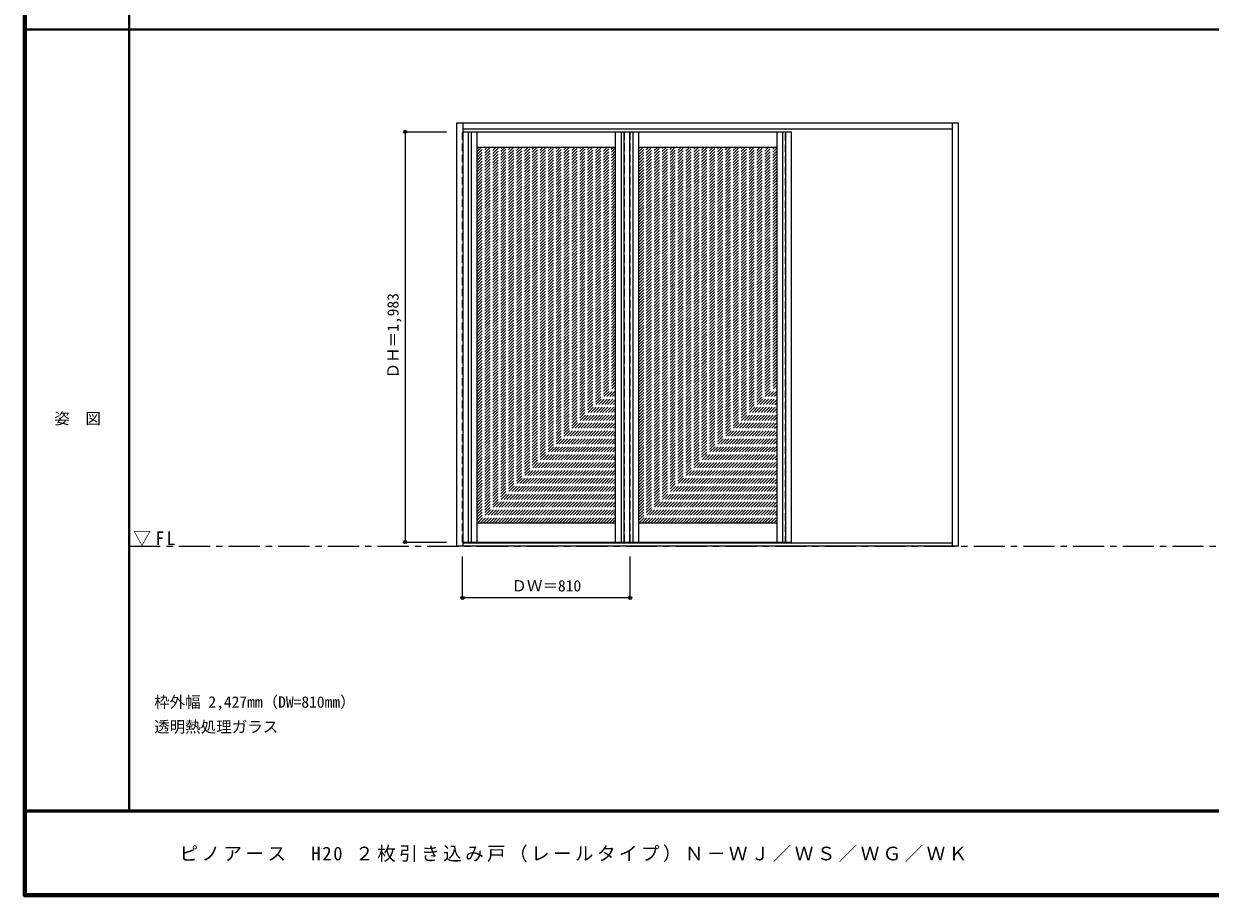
# Model space of a CAD drawing. Units: millimetres, scale not verified. Extents: x -6000 to 5700, y -4307 to 4260.
# Drawn here: x -6000 to -267, y -4205 to 12 of the extents above; entities that cross this region are included whole.
import ezdxf
from ezdxf.enums import TextEntityAlignment as Align

# ---------------------------------------------------------------- set-up
doc = ezdxf.new("R2010")
doc.units = ezdxf.units.MM
doc.header["$LTSCALE"] = 30
doc.header["$PDMODE"] = 32
doc.header["$PDSIZE"] = 15
doc.linetypes.add('CHAIN1', pattern=[8, 5, -1, 1, -1])
doc.linetypes.add('DASHED1', pattern=[1.8, 1.2, -0.6])
for name, color, linetype, lineweight in [('0-1_通り芯', 7, 'CHAIN1', 18), ('0-2_扉', 3, 'Continuous', 25), ('0-3_仕上げ', 3, 'Continuous', 25), ('0-4_枠', 3, 'Continuous', 25), ('0-B_寸法', 4, 'Continuous', 9), ('0-C_ハッチ', 4, 'DASHED1', 9), ('F-1_枠', 6, 'Continuous', 40)]:
    doc.layers.add(name, color=color, linetype=linetype, lineweight=lineweight)
doc.layers.add('0-A_文字', color=7, linetype='Continuous')
doc.layers.add('F-A_文字', color=7, linetype='Continuous')
doc.styles.add('ＭＳ ゴシック', font='')
doc.styles.get('ＭＳ ゴシック').set_extended_font_data('MS Gothic')

msp = doc.modelspace()

# ---------------------------------------------------------------- linework, layer by layer
at = {"layer": '0-1_通り芯'}
msp.add_line((-5490, -2513.25), (5700, -2513.25), dxfattribs=at)
at = {"layer": '0-2_扉'}
for p, q in [((-3877, -510.25), (-2290, -510.25)), ((-3100, -510.25), (-3100, -2493.25))]:
    msp.add_line(p, q, dxfattribs=at)
at = {"layer": '0-2_扉', "color": 4, "linetype": 'DASHED1', "lineweight": 9}
msp.add_line((-3070, -2493.25), (-3070, -510.25), dxfattribs=at)
msp.add_lwpolyline([(-3877, -2493.25), (-3880, -2493.25), (-3880, -510.25), (-3877, -510.25)], dxfattribs=at)
at = {"layer": '0-2_扉'}
msp.add_lwpolyline([(-3877, -2493.25), (-2290, -2493.25), (-2290, -510.25)], dxfattribs=at)
at = {"layer": '0-3_仕上げ'}
for p, q in [((-3852.5, -510.25), (-3852.5, -2493.25)), ((-3837.5, -510.25), (-3837.5, -2493.25)), ((-3112.5, -2493.25), (-3112.5, -510.25)), ((-3072.5, -510.25), (-3072.5, -2493.25)), ((-3057.5, -510.25), (-3057.5, -2493.25)), ((-2332.5, -2493.25), (-2332.5, -510.25)), ((-2317.5, -2493.25), (-2317.5, -510.25))]:
    msp.add_line(p, q, dxfattribs=at)
at = {"layer": '0-3_仕上げ', "color": 7, "lineweight": 18}
for p, q in [((-3810, -510.25), (-3810, -2493.25)), ((-3140, -2493.25), (-3140, -510.25)), ((-3030, -510.25), (-3030, -2493.25)), ((-2360, -2493.25), (-2360, -510.25)), ((-3140, -586.25), (-3810, -586.25)), ((-2360, -586.25), (-3030, -586.25)), ((-3140, -2401.25), (-3810, -2401.25)), ((-2360, -2401.25), (-3030, -2401.25))]:
    msp.add_line(p, q, dxfattribs=at)
at = {"layer": '0-3_仕上げ', "color": 4, "linetype": 'DASHED1', "lineweight": 9}
msp.add_line((-3097.5, -2493.25), (-3097.5, -510.25), dxfattribs=at)
at = {"layer": '0-4_枠'}
for p, q in [((-3907, -2513.25), (-3907, -466.25)), ((-3907, -466.25), (-1483, -466.25)), ((-3877, -2513.25), (-3877, -466.25)), ((-3877, -496.25), (-1513, -496.25)), ((-1513, -2513.25), (-1513, -466.25)), ((-1483, -2513.25), (-1483, -466.25)), ((-1483, -2513.25), (-3907, -2513.25)), ((-1513, -2498.25), (-3877, -2498.25))]:
    msp.add_line(p, q, dxfattribs=at)
at = {"layer": '0-4_枠', "color": 4, "linetype": 'DASHED1', "lineweight": 9}
for p, q in [((-2320, -2498.25), (-2320, -496.25)), ((-2290, -2498.25), (-2290, -496.25))]:
    msp.add_line(p, q, dxfattribs=at)
at = {"layer": '0-B_寸法'}
for p, q in [((-4157, -510.25), (-3957, -510.25)), ((-4157, -510.25), (-4157, -2493.25)), ((-4157, -2493.25), (-3957, -2493.25)), ((-3880, -2763.25), (-3880, -2563.25)), ((-3070, -2763.25), (-3070, -2563.25)), ((-3070, -2763.25), (-3880, -2763.25))]:
    msp.add_line(p, q, dxfattribs=at)
at = {"layer": '0-B_寸法', "color": 7}
for p in [(-4157, -510.25), (-4157, -2493.25), (-3880, -2763.25), (-3070, -2763.25)]:
    msp.add_point(p, dxfattribs=at)
at = {"layer": '0-C_ハッチ'}
for p, q in [((-3810, -607.05), (-3789.2, -586.25)), ((-3810, -621.19), (-3775.06, -586.25)), ((-3810, -649.48), (-3746.77, -586.25)), ((-3810, -663.62), (-3732.63, -586.25)), ((-3810, -635.33), (-3760.92, -586.25)), ((-3810, -592.91), (-3803.34, -586.25)), ((-3810, -677.76), (-3718.49, -586.25)), ((-3810, -691.9), (-3704.35, -586.25)), ((-3810, -720.19), (-3676.06, -586.25)), ((-3810, -734.33), (-3661.92, -586.25)), ((-3810, -706.04), (-3690.21, -586.25)), ((-3810, -748.47), (-3647.78, -586.25)), ((-3810, -762.61), (-3633.64, -586.25)), ((-3810, -790.9), (-3605.35, -586.25)), ((-3810, -805.04), (-3591.21, -586.25)), ((-3810, -776.75), (-3619.5, -586.25)), ((-3810, -819.18), (-3577.07, -586.25)), ((-3810, -833.32), (-3562.93, -586.25)), ((-3810, -861.61), (-3534.64, -586.25)), ((-3810, -875.75), (-3520.5, -586.25)), ((-3810, -847.47), (-3548.78, -586.25)), ((-3810, -889.89), (-3506.36, -586.25)), ((-3810, -904.03), (-3492.22, -586.25)), ((-3810, -932.32), (-3463.93, -586.25)), ((-3810, -918.18), (-3478.07, -586.25)), ((-3810, -946.46), (-3449.79, -586.25)), ((-3810, -960.6), (-3435.65, -586.25)), ((-3810, -974.74), (-3421.51, -586.25)), ((-3810, -1003.03), (-3393.22, -586.25)), ((-3810, -1017.17), (-3379.08, -586.25)), ((-3810, -988.89), (-3407.36, -586.25)), ((-3810, -1031.31), (-3364.94, -586.25)), ((-3810, -1045.46), (-3350.8, -586.25)), ((-3810, -1073.74), (-3322.51, -586.25)), ((-3810, -1087.88), (-3308.37, -586.25)), ((-3810, -1059.6), (-3336.65, -586.25)), ((-3810, -1102.02), (-3294.23, -586.25)), ((-3810, -1116.17), (-3280.08, -586.25)), ((-3810, -1144.45), (-3251.8, -586.25)), ((-3810, -1158.59), (-3237.66, -586.25)), ((-3810, -1130.31), (-3265.94, -586.25)), ((-3810, -1172.73), (-3223.52, -586.25)), ((-3810, -1186.88), (-3209.37, -586.25)), ((-3810, -1215.16), (-3181.09, -586.25)), ((-3810, -1229.3), (-3166.95, -586.25)), ((-3810, -1201.02), (-3195.23, -586.25)), ((-3810, -1243.45), (-3152.81, -586.25)), ((-3810, -1257.59), (-3140, -587.59)), ((-3810, -1271.73), (-3140, -601.73)), ((-3810, -1285.87), (-3140, -615.87)), ((-3810, -1300.01), (-3140, -630.01)), ((-3030, -607.05), (-3009.2, -586.25)), ((-3030, -621.19), (-2995.06, -586.25)), ((-3030, -649.48), (-2966.77, -586.25)), ((-3030, -663.62), (-2952.63, -586.25)), ((-3030, -635.33), (-2980.92, -586.25)), ((-3030, -592.91), (-3023.34, -586.25)), ((-3030, -677.76), (-2938.49, -586.25)), ((-3030, -691.9), (-2924.35, -586.25)), ((-3030, -720.19), (-2896.06, -586.25)), ((-3030, -734.33), (-2881.92, -586.25)), ((-3030, -706.04), (-2910.21, -586.25)), ((-3030, -748.47), (-2867.78, -586.25)), ((-3030, -762.61), (-2853.64, -586.25)), ((-3030, -790.9), (-2825.35, -586.25)), ((-3030, -805.04), (-2811.21, -586.25)), ((-3030, -776.75), (-2839.5, -586.25)), ((-3030, -819.18), (-2797.07, -586.25)), ((-3030, -833.32), (-2782.93, -586.25)), ((-3030, -861.61), (-2754.64, -586.25)), ((-3030, -875.75), (-2740.5, -586.25)), ((-3030, -847.47), (-2768.78, -586.25)), ((-3030, -889.89), (-2726.36, -586.25)), ((-3030, -904.03), (-2712.22, -586.25)), ((-3030, -932.32), (-2683.93, -586.25)), ((-3030, -918.18), (-2698.07, -586.25)), ((-3030, -946.46), (-2669.79, -586.25)), ((-3030, -960.6), (-2655.65, -586.25)), ((-3030, -974.74), (-2641.51, -586.25)), ((-3030, -1003.03), (-2613.22, -586.25)), ((-3030, -1017.17), (-2599.08, -586.25)), ((-3030, -988.89), (-2627.36, -586.25)), ((-3030, -1031.31), (-2584.94, -586.25)), ((-3030, -1045.46), (-2570.8, -586.25)), ((-3030, -1073.74), (-2542.51, -586.25)), ((-3030, -1087.88), (-2528.37, -586.25)), ((-3030, -1059.6), (-2556.65, -586.25)), ((-3030, -1102.02), (-2514.23, -586.25)), ((-3030, -1116.17), (-2500.08, -586.25)), ((-3030, -1144.45), (-2471.8, -586.25)), ((-3030, -1158.59), (-2457.66, -586.25)), ((-3030, -1130.31), (-2485.94, -586.25)), ((-3030, -1172.73), (-2443.52, -586.25)), ((-3030, -1186.88), (-2429.37, -586.25)), ((-3030, -1215.16), (-2401.09, -586.25)), ((-3030, -1229.3), (-2386.95, -586.25)), ((-3030, -1201.02), (-2415.23, -586.25)), ((-3030, -1243.45), (-2372.81, -586.25)), ((-3030, -1257.59), (-2360, -587.59)), ((-3030, -1271.73), (-2360, -601.73)), ((-3030, -1285.87), (-2360, -615.87)), ((-3030, -1300.01), (-2360, -630.01)), ((-3810, -1314.16), (-3140, -644.16)), ((-3810, -1328.3), (-3140, -658.3)), ((-3810, -1342.44), (-3140, -672.44)), ((-3810, -1356.58), (-3140, -686.58)), ((-3030, -1314.16), (-2360, -644.16)), ((-3030, -1328.3), (-2360, -658.3)), ((-3030, -1342.44), (-2360, -672.44)), ((-3030, -1356.58), (-2360, -686.58)), ((-3810, -1370.72), (-3140, -700.72)), ((-3810, -1384.87), (-3140, -714.87)), ((-3810, -1399.01), (-3140, -729.01)), ((-3810, -1413.15), (-3140, -743.15)), ((-3030, -1370.72), (-2360, -700.72)), ((-3030, -1384.87), (-2360, -714.87)), ((-3030, -1399.01), (-2360, -729.01)), ((-3030, -1413.15), (-2360, -743.15)), ((-3810, -1427.29), (-3140, -757.29)), ((-3810, -1441.44), (-3140, -771.44)), ((-3810, -1455.58), (-3140, -785.58)), ((-3810, -1469.72), (-3140, -799.72)), ((-3030, -1427.29), (-2360, -757.29)), ((-3030, -1441.44), (-2360, -771.44)), ((-3030, -1455.58), (-2360, -785.58)), ((-3030, -1469.72), (-2360, -799.72)), ((-3810, -1483.86), (-3140, -813.86)), ((-3810, -1498), (-3140, -828)), ((-3810, -1512.15), (-3140, -842.15)), ((-3810, -1526.29), (-3140, -856.29)), ((-3030, -1483.86), (-2360, -813.86)), ((-3030, -1498), (-2360, -828)), ((-3030, -1512.15), (-2360, -842.15)), ((-3030, -1526.29), (-2360, -856.29)), ((-3810, -1540.43), (-3140, -870.43)), ((-3810, -1554.57), (-3140, -884.57)), ((-3810, -1568.71), (-3140, -898.71)), ((-3810, -1582.86), (-3140, -912.86)), ((-3030, -1540.43), (-2360, -870.43)), ((-3030, -1554.57), (-2360, -884.57)), ((-3030, -1568.71), (-2360, -898.71)), ((-3030, -1582.86), (-2360, -912.86)), ((-3810, -1597), (-3140, -927)), ((-3810, -1611.14), (-3140, -941.14)), ((-3810, -1625.28), (-3140, -955.28)), ((-3810, -1639.43), (-3140, -969.43)), ((-3030, -1597), (-2360, -927)), ((-3030, -1611.14), (-2360, -941.14)), ((-3030, -1625.28), (-2360, -955.28)), ((-3030, -1639.43), (-2360, -969.43)), ((-3810, -1653.57), (-3140, -983.57)), ((-3810, -1667.71), (-3140, -997.71)), ((-3810, -1681.85), (-3140, -1011.85)), ((-3810, -1695.99), (-3140, -1025.99)), ((-3030, -1653.57), (-2360, -983.57)), ((-3030, -1667.71), (-2360, -997.71)), ((-3030, -1681.85), (-2360, -1011.85)), ((-3030, -1695.99), (-2360, -1025.99)), ((-3810, -1710.14), (-3140, -1040.14)), ((-3810, -1724.28), (-3140, -1054.28)), ((-3810, -1738.42), (-3140, -1068.42)), ((-3810, -1752.56), (-3140, -1082.56)), ((-3030, -1710.14), (-2360, -1040.14)), ((-3030, -1724.28), (-2360, -1054.28)), ((-3030, -1738.42), (-2360, -1068.42)), ((-3030, -1752.56), (-2360, -1082.56)), ((-3810, -1766.7), (-3140, -1096.7)), ((-3810, -1780.85), (-3140, -1110.85)), ((-3810, -1794.99), (-3140, -1124.99)), ((-3810, -1809.13), (-3140, -1139.13)), ((-3030, -1766.7), (-2360, -1096.7)), ((-3030, -1780.85), (-2360, -1110.85)), ((-3030, -1794.99), (-2360, -1124.99)), ((-3030, -1809.13), (-2360, -1139.13)), ((-3810, -1823.27), (-3140, -1153.27)), ((-3810, -1837.41), (-3140, -1167.41)), ((-3810, -1851.56), (-3140, -1181.56)), ((-3810, -1865.7), (-3140, -1195.7)), ((-3030, -1823.27), (-2360, -1153.27)), ((-3030, -1837.41), (-2360, -1167.41)), ((-3030, -1851.56), (-2360, -1181.56)), ((-3030, -1865.7), (-2360, -1195.7)), ((-3810, -1879.84), (-3140, -1209.84)), ((-3810, -1893.98), (-3140, -1223.98)), ((-3810, -1908.13), (-3140, -1238.13)), ((-3810, -1922.27), (-3140, -1252.27)), ((-3030, -1879.84), (-2360, -1209.84)), ((-3030, -1893.98), (-2360, -1223.98)), ((-3030, -1908.13), (-2360, -1238.13)), ((-3030, -1922.27), (-2360, -1252.27)), ((-3810, -1936.41), (-3140, -1266.41)), ((-3810, -1950.55), (-3140, -1280.55)), ((-3810, -1964.69), (-3140, -1294.69)), ((-3810, -1978.84), (-3140, -1308.84)), ((-3030, -1936.41), (-2360, -1266.41)), ((-3030, -1950.55), (-2360, -1280.55)), ((-3030, -1964.69), (-2360, -1294.69)), ((-3030, -1978.84), (-2360, -1308.84)), ((-3810, -1992.98), (-3140, -1322.98)), ((-3810, -2007.12), (-3140, -1337.12)), ((-3810, -2021.26), (-3140, -1351.26)), ((-3810, -2035.4), (-3140, -1365.4)), ((-3030, -1992.98), (-2360, -1322.98)), ((-3030, -2007.12), (-2360, -1337.12)), ((-3030, -2021.26), (-2360, -1351.26)), ((-3030, -2035.4), (-2360, -1365.4)), ((-3810, -2049.55), (-3140, -1379.55)), ((-3810, -2063.69), (-3140, -1393.69)), ((-3810, -2077.83), (-3140, -1407.83)), ((-3810, -2091.97), (-3140, -1421.97)), ((-3030, -2049.55), (-2360, -1379.55)), ((-3030, -2063.69), (-2360, -1393.69)), ((-3030, -2077.83), (-2360, -1407.83)), ((-3030, -2091.97), (-2360, -1421.97)), ((-3810, -2106.12), (-3140, -1436.12)), ((-3810, -2120.26), (-3140, -1450.26)), ((-3810, -2134.4), (-3140, -1464.4)), ((-3810, -2148.54), (-3140, -1478.54)), ((-3030, -2106.12), (-2360, -1436.12)), ((-3030, -2120.26), (-2360, -1450.26)), ((-3030, -2134.4), (-2360, -1464.4)), ((-3030, -2148.54), (-2360, -1478.54)), ((-3810, -2162.68), (-3140, -1492.68)), ((-3810, -2176.83), (-3140, -1506.83)), ((-3810, -2190.97), (-3140, -1520.97)), ((-3810, -2205.11), (-3140, -1535.11)), ((-3030, -2162.68), (-2360, -1492.68)), ((-3030, -2176.83), (-2360, -1506.83)), ((-3030, -2190.97), (-2360, -1520.97)), ((-3030, -2205.11), (-2360, -1535.11)), ((-3810, -2219.25), (-3140, -1549.25)), ((-3810, -2233.39), (-3140, -1563.39)), ((-3810, -2247.54), (-3140, -1577.54)), ((-3810, -2261.68), (-3140, -1591.68)), ((-3030, -2219.25), (-2360, -1549.25)), ((-3030, -2233.39), (-2360, -1563.39)), ((-3030, -2247.54), (-2360, -1577.54)), ((-3030, -2261.68), (-2360, -1591.68)), ((-3810, -2275.82), (-3140, -1605.82)), ((-3810, -2289.96), (-3140, -1619.96)), ((-3810, -2304.11), (-3140, -1634.11)), ((-3810, -2318.25), (-3140, -1648.25)), ((-3810, -2332.39), (-3140, -1662.39)), ((-3030, -2275.82), (-2360, -1605.82)), ((-3030, -2289.96), (-2360, -1619.96)), ((-3030, -2304.11), (-2360, -1634.11)), ((-3030, -2318.25), (-2360, -1648.25)), ((-3030, -2332.39), (-2360, -1662.39)), ((-3810, -2346.53), (-3140, -1676.53)), ((-3810, -2360.67), (-3140, -1690.67)), ((-3810, -2374.82), (-3140, -1704.82)), ((-3810, -2388.96), (-3140, -1718.96)), ((-3030, -2346.53), (-2360, -1676.53)), ((-3030, -2360.67), (-2360, -1690.67)), ((-3030, -2374.82), (-2360, -1704.82)), ((-3030, -2388.96), (-2360, -1718.96)), ((-3808.15, -2401.25), (-3140, -1733.1)), ((-3794.01, -2401.25), (-3140, -1747.24)), ((-3779.87, -2401.25), (-3140, -1761.38)), ((-3765.72, -2401.25), (-3140, -1775.53)), ((-3028.15, -2401.25), (-2360, -1733.1)), ((-3014.01, -2401.25), (-2360, -1747.24)), ((-2999.87, -2401.25), (-2360, -1761.38)), ((-2985.72, -2401.25), (-2360, -1775.53)), ((-3751.58, -2401.25), (-3140, -1789.67)), ((-3737.44, -2401.25), (-3140, -1803.81)), ((-3723.3, -2401.25), (-3140, -1817.95)), ((-3709.16, -2401.25), (-3140, -1832.1)), ((-2971.58, -2401.25), (-2360, -1789.67)), ((-2957.44, -2401.25), (-2360, -1803.81)), ((-2943.3, -2401.25), (-2360, -1817.95)), ((-2929.16, -2401.25), (-2360, -1832.1)), ((-3695.01, -2401.25), (-3140, -1846.24)), ((-3680.87, -2401.25), (-3140, -1860.38)), ((-3666.73, -2401.25), (-3140, -1874.52)), ((-3652.59, -2401.25), (-3140, -1888.66)), ((-2915.01, -2401.25), (-2360, -1846.24)), ((-2900.87, -2401.25), (-2360, -1860.38)), ((-2886.73, -2401.25), (-2360, -1874.52)), ((-2872.59, -2401.25), (-2360, -1888.66)), ((-3638.44, -2401.25), (-3140, -1902.81)), ((-3624.3, -2401.25), (-3140, -1916.95)), ((-3610.16, -2401.25), (-3140, -1931.09)), ((-3596.02, -2401.25), (-3140, -1945.23)), ((-2858.44, -2401.25), (-2360, -1902.81)), ((-2844.3, -2401.25), (-2360, -1916.95)), ((-2830.16, -2401.25), (-2360, -1931.09)), ((-2816.02, -2401.25), (-2360, -1945.23)), ((-3581.88, -2401.25), (-3140, -1959.37)), ((-3567.73, -2401.25), (-3140, -1973.52)), ((-3553.59, -2401.25), (-3140, -1987.66)), ((-3539.45, -2401.25), (-3140, -2001.8)), ((-2801.88, -2401.25), (-2360, -1959.37)), ((-2787.73, -2401.25), (-2360, -1973.52)), ((-2773.59, -2401.25), (-2360, -1987.66)), ((-2759.45, -2401.25), (-2360, -2001.8)), ((-3525.31, -2401.25), (-3140, -2015.94)), ((-3511.17, -2401.25), (-3140, -2030.09)), ((-3497.02, -2401.25), (-3140, -2044.23)), ((-3482.88, -2401.25), (-3140, -2058.37)), ((-2745.31, -2401.25), (-2360, -2015.94)), ((-2731.17, -2401.25), (-2360, -2030.09)), ((-2717.02, -2401.25), (-2360, -2044.23)), ((-2702.88, -2401.25), (-2360, -2058.37)), ((-3468.74, -2401.25), (-3140, -2072.51)), ((-3454.6, -2401.25), (-3140, -2086.65)), ((-3440.45, -2401.25), (-3140, -2100.8)), ((-3426.31, -2401.25), (-3140, -2114.94)), ((-2688.74, -2401.25), (-2360, -2072.51)), ((-2674.6, -2401.25), (-2360, -2086.65)), ((-2660.45, -2401.25), (-2360, -2100.8)), ((-2646.31, -2401.25), (-2360, -2114.94)), ((-3412.17, -2401.25), (-3140, -2129.08)), ((-3398.03, -2401.25), (-3140, -2143.22)), ((-3383.89, -2401.25), (-3140, -2157.36)), ((-3369.74, -2401.25), (-3140, -2171.51)), ((-2632.17, -2401.25), (-2360, -2129.08)), ((-2618.03, -2401.25), (-2360, -2143.22)), ((-2603.89, -2401.25), (-2360, -2157.36)), ((-2589.74, -2401.25), (-2360, -2171.51)), ((-3355.6, -2401.25), (-3140, -2185.65)), ((-3341.46, -2401.25), (-3140, -2199.79)), ((-3327.32, -2401.25), (-3140, -2213.93)), ((-3313.18, -2401.25), (-3140, -2228.08)), ((-2575.6, -2401.25), (-2360, -2185.65)), ((-2561.46, -2401.25), (-2360, -2199.79)), ((-2547.32, -2401.25), (-2360, -2213.93)), ((-2533.18, -2401.25), (-2360, -2228.08)), ((-3299.03, -2401.25), (-3140, -2242.22)), ((-3284.89, -2401.25), (-3140, -2256.36)), ((-3270.75, -2401.25), (-3140, -2270.5)), ((-3256.61, -2401.25), (-3140, -2284.64)), ((-2519.03, -2401.25), (-2360, -2242.22)), ((-2504.89, -2401.25), (-2360, -2256.36)), ((-2490.75, -2401.25), (-2360, -2270.5)), ((-2476.61, -2401.25), (-2360, -2284.64)), ((-3242.46, -2401.25), (-3140, -2298.79)), ((-3228.32, -2401.25), (-3140, -2312.93)), ((-3214.18, -2401.25), (-3140, -2327.07)), ((-3200.04, -2401.25), (-3140, -2341.21)), ((-2462.46, -2401.25), (-2360, -2298.79)), ((-2448.32, -2401.25), (-2360, -2312.93)), ((-2434.18, -2401.25), (-2360, -2327.07)), ((-2420.04, -2401.25), (-2360, -2341.21)), ((-3185.9, -2401.25), (-3140, -2355.35)), ((-3171.75, -2401.25), (-3140, -2369.5)), ((-3157.61, -2401.25), (-3140, -2383.64)), ((-3143.47, -2401.25), (-3140, -2397.78)), ((-2405.9, -2401.25), (-2360, -2355.35)), ((-2391.75, -2401.25), (-2360, -2369.5)), ((-2377.61, -2401.25), (-2360, -2383.64)), ((-2363.47, -2401.25), (-2360, -2397.78))]:
    msp.add_line(p, q, dxfattribs=at)
at = {"layer": 'F-1_枠'}
for p, q in [((-6000, 4175), (-6000, -4205)), ((-5995, 4175), (-5995, -4205)), ((-5990, 4175), (-5990, -4205)), ((-5490, 4175), (-5490, -3790)), ((-6000, -15.5), (5700, -15.5)), ((5700, -3790), (-6000, -3790)), ((5700, -3795), (-6000, -3795)), ((5700, -4195), (-6000, -4195)), ((5700, -4200), (-6000, -4200)), ((5700, -4205), (-6000, -4205))]:
    msp.add_line(p, q, dxfattribs=at)

# ---------------------------------------------------------------- texts
at = {"layer": '0-A_文字', "style": 'ＭＳ ゴシック'}
for s, p in [('枠外幅 2,427mm（DW=810mm）', (-5370, -3310)), ('透明熱処理ガラス', (-5370, -3430))]:
    msp.add_text(s, height=54.99, dxfattribs=at).set_placement(p, align=Align.BOTTOM_LEFT)
at = {"layer": '0-A_文字', "insert": (-5471.25, -2513.25), "char_height": 65.98, "attachment_point": 7, "style": 'ＭＳ ゴシック'}
msp.add_mtext('\\T1.26;\\W0.95;▽FL', dxfattribs=at)
at = {"layer": '0-B_寸法', "color": 7, "style": 'ＭＳ ゴシック'}
msp.add_text('ＤＨ＝1,983', height=54.99, rotation=90, dxfattribs=at).set_placement((-4172, -1702), align=Align.BOTTOM_LEFT)
msp.add_text('ＤＷ＝810', height=54.99, dxfattribs=at).set_placement((-3643.75, -2748.25), align=Align.BOTTOM_LEFT)
at = {"layer": 'F-A_文字', "style": 'ＭＳ ゴシック'}
msp.add_text('姿\u3000図', height=54.99, dxfattribs=at).set_placement((-5852.5, -1940.25), align=Align.BOTTOM_LEFT)
at = {"layer": 'F-A_文字', "insert": (-5247.55, -4040), "char_height": 65.98, "attachment_point": 7, "style": 'ＭＳ ゴシック'}
msp.add_mtext('\\T1.18;ピノアース\u3000H20\\~２枚引き込み戸（レールタイプ）Ｎ－ＷＪ／ＷＳ／ＷＧ／ＷＫ', dxfattribs=at)

doc.saveas('drawing.dxf')
